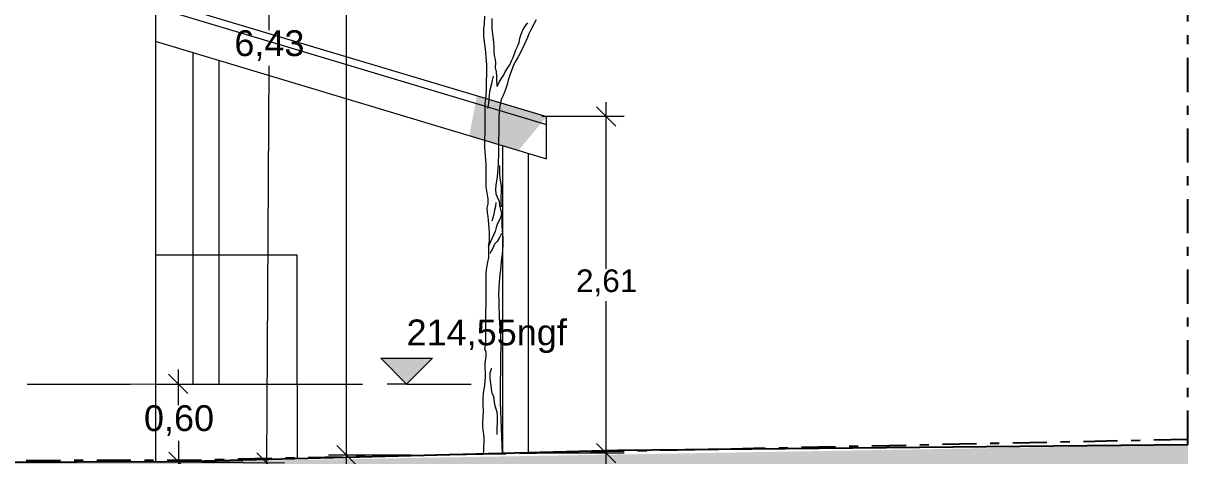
# Model space of a CAD drawing. Header units: millimetres. Extents: x 318905 to 439572, y -5133 to 105868.
# Drawn here: x 405576 to 414654, y -554 to 2795 of the extents above; entities that cross this region are included whole.
import ezdxf

# ---------------------------------------------------------------- set-up
doc = ezdxf.new("R2010")
doc.units = ezdxf.units.MM
doc.header["$MEASUREMENT"] = 0
for name, pattern in [('AStair_dashed', [1800, 800, -1000]), ('Axe', [546.805537, 264.583325, -105.833328, 70.555556, -105.833328]), ('Tiretet', [546.805537, 264.583325, -105.833328, 70.555556, -105.833328])]:
    doc.linetypes.add(name, pattern=pattern)
for name, color, linetype, lineweight in [('0_Stylo_No__1', 7, 'Continuous', 5), ('0_Stylo_No__98', 154, 'Continuous', 0), ('2D -  Dessin général_Stylo_No__1', 7, 'Continuous', 5), ('2D -  Dessin général_Stylo_No__141', 1, 'Continuous', 25), ('2D -  Dessin général_Stylo_No__21', 7, 'Continuous', 25), ('2D - Dessin général_Stylo_No__121', 255, 'Continuous', 5), ('2D - Dessins placés (Géomètre)_Stylo_No__1', 7, 'Continuous', 5), ('2D - Dessins placés (Géomètre)_Stylo_No__141', 1, 'Continuous', 25), ('INTI_Etiquettes_Stylo_No__1', 7, 'Continuous', 5)]:
    doc.layers.add(name, color=color, linetype=linetype, lineweight=lineweight)
for name, color, linetype, lineweight, true_color in [('2D -  Dessin général_Stylo_No__81', 7, 'Continuous', 13, 0x6a6a6a), ('2D - Dessin général_Stylo_No__102', 7, 'Continuous', 0, 0xcccccc), ('INTI_Agencement_Stylo_No__102', 7, 'Continuous', 0, 0xcccccc)]:
    doc.layers.add(name, color=color, linetype=linetype, lineweight=lineweight, true_color=true_color)
doc.styles.add('STYLE_GENERE_3', font='')
doc.styles.get('STYLE_GENERE_3').set_extended_font_data('Arial')
doc.dimstyles.new('STYLE_GENERE__1', dxfattribs={"dimtxt": 200, "dimasz": 142.5, "dimexe": 0.18, "dimexo": 500, "dimgap": 0.09, "dimtad": 0, "dimtih": 1, "dimtoh": 1, "dimlfac": 0.001, "dimzin": 0, "dimdsep": 46, "dimtxsty": 'STYLE_GENERE_3', "dimblk": 'ARROWHEAD_6', "dimblk1": 'ARROWHEAD_6', "dimblk2": 'ARROWHEAD_6', "dimcen": 0.09, "dimclrd": 154, "dimclre": 154, "dimclrt": 154, "dimazin": 0, "dimtfac": 1, "dimtdec": 4, "dimtmove": 0, "dimatfit": 3, "dimfxl": 0, "dimtolj": 1, "dimtzin": 0, "dimarcsym": 0})
doc.dimstyles.new('STYLE_GENERE__2', dxfattribs={"dimtxt": 175, "dimasz": 142.5, "dimexe": 0.18, "dimexo": 500, "dimgap": 0.09, "dimtad": 0, "dimtih": 1, "dimtoh": 1, "dimlfac": 0.001, "dimzin": 0, "dimdsep": 46, "dimtxsty": 'STYLE_GENERE_3', "dimblk": 'ARROWHEAD_6', "dimblk1": 'ARROWHEAD_6', "dimblk2": 'ARROWHEAD_6', "dimcen": 0.09, "dimclrd": 154, "dimclre": 154, "dimclrt": 154, "dimazin": 0, "dimtfac": 1, "dimtdec": 4, "dimtmove": 0, "dimatfit": 3, "dimfxl": 0, "dimtolj": 1, "dimtzin": 0, "dimarcsym": 0})
doc.dimstyles.new('STYLE_GENERE__3', dxfattribs={"dimtxt": 0.18, "dimasz": 182.4, "dimexe": 0.18, "dimexo": 0.0625, "dimgap": 0.09, "dimtad": 0, "dimtih": 1, "dimtoh": 1, "dimdec": 4, "dimzin": 0, "dimdsep": 46, "dimcen": 0.09, "dimadec": 0, "dimazin": 0, "dimtfac": 1, "dimtdec": 4, "dimtmove": 0, "dimatfit": 3, "dimldrblk": 'ARROWHEAD_5', "dimfxl": 0, "dimtolj": 1, "dimtzin": 0, "dimarcsym": 0})

# ---------------------------------------------------------------- blocks, each defined once
blk = doc.blocks.new('arbre6[2]', base_point=(409289.9, -542.5))
at = {"layer": 'INTI_Agencement_Stylo_No__102', "linetype": 'Continuous'}
for p, q in [((409154.1, 2787.3), (409154.6, 2851.5)), ((409210.4, 2832.3), (409209.8, 2762.7)), ((409553.3, 2823.8), (409538.5, 2794.5)), ((409148.5, 2691), (409149, 2757.9)), ((409149, 2757.9), (409154.1, 2787.3)), ((409209.8, 2762.7), (409212.1, 2733.2)), ((409212.1, 2733.2), (409221.3, 2674.2)), ((409438.1, 2712.4), (409450.5, 2744.4)), ((409450.5, 2744.4), (409475.2, 2784.4)), ((409475.2, 2784.4), (409489.9, 2800.3)), ((409508.9, 2741.2), (409496.5, 2714.6)), ((409538.5, 2794.5), (409508.9, 2741.2)), ((409153.1, 2658.8), (409148.5, 2691)), ((409155.3, 2629.3), (409153.1, 2658.8)), ((409221.3, 2674.2), (409223.6, 2644.8)), ((409223.6, 2644.8), (409225.8, 2612.6)), ((409408.2, 2616.3), (409420.6, 2648.3)), ((409420.6, 2648.3), (409428.2, 2680.4)), ((409428.2, 2680.4), (409438.1, 2712.4)), ((409486.6, 2685.2), (409444.6, 2594.6)), ((409496.5, 2714.6), (409486.6, 2685.2)), ((409160, 2599.8), (409155.3, 2629.3)), ((409162.2, 2567.7), (409160, 2599.8)), ((409166.8, 2535.5), (409162.2, 2567.7)), ((409225.8, 2612.6), (409225.5, 2577.8)), ((409225.5, 2577.8), (409227.7, 2545.7)), ((409227.7, 2545.7), (409234.8, 2516.2)), ((409376, 2531), (409395.9, 2589.7)), ((409395.9, 2589.7), (409408.2, 2616.3)), ((409444.6, 2594.6), (409414.9, 2536)), ((409169, 2503.4), (409166.8, 2535.5)), ((409171.2, 2473.9), (409169, 2503.4)), ((409169.7, 2275.9), (409171.2, 2473.9)), ((409234.8, 2516.2), (409237, 2486.7)), ((409237, 2486.7), (409236.7, 2454.6)), ((409236.7, 2454.6), (409243.8, 2419.7)), ((409331.6, 2448.4), (409348.8, 2475)), ((409348.8, 2475), (409361.2, 2504.3)), ((409380.4, 2480.1), (409360.5, 2421.4)), ((409361.2, 2504.3), (409376, 2531)), ((409397.7, 2509.4), (409380.4, 2480.1)), ((409414.9, 2536), (409397.7, 2509.4)), ((409219.2, 2385.2), (409211.7, 2355.8)), ((409243.8, 2419.7), (409246, 2387.6)), ((409246, 2387.6), (409245.7, 2352.8)), ((409267.5, 2339.2), (409282.3, 2365.9)), ((409282.3, 2365.9), (409299.5, 2392.5)), ((409299.5, 2392.5), (409314.3, 2419.1)), ((409314.3, 2419.1), (409331.6, 2448.4)), ((409348.1, 2386.7), (409335.7, 2354.7)), ((409360.5, 2421.4), (409348.1, 2386.7)), ((409167, 2241.1), (409169.7, 2275.9)), ((409206.6, 2326.4), (409191.6, 2267.6)), ((409211.7, 2355.8), (409206.6, 2326.4)), ((409245.7, 2352.8), (409247.9, 2318)), ((409247.9, 2318), (409250.2, 2307.3)), ((409250.2, 2307.3), (409267.5, 2339.2)), ((409318.2, 2290.6), (409308.3, 2261.2)), ((409328.2, 2322.6), (409318.2, 2290.6)), ((409335.7, 2354.7), (409328.2, 2322.6)), ((409159.2, 2176.9), (409164.4, 2209)), ((409164.4, 2209), (409167, 2241.1)), ((409188.9, 2235.6), (409183.6, 2176.7)), ((409191.6, 2267.6), (409188.9, 2235.6)), ((409283.5, 2205.3), (409273.5, 2167.9)), ((409295.9, 2231.9), (409283.5, 2205.3)), ((409308.3, 2261.2), (409295.9, 2231.9)), ((409157.5, 1941.4), (409159.2, 2176.9)), ((409178.5, 2147.3), (409176, 2136.6)), ((409183.6, 2176.7), (409178.5, 2147.3)), ((409265.7, 2103.7), (409263.1, 2071.6)), ((409268.4, 2138.5), (409265.7, 2103.7)), ((409273.5, 2167.9), (409268.4, 2138.5)), ((409263.1, 2071.6), (409260.8, 1763.8)), ((409154.8, 1904), (409157.5, 1941.4)), ((409154.3, 1834.4), (409154.8, 1904)), ((409158.9, 1802.2), (409154.3, 1834.4)), ((409163.3, 1737.9), (409158.9, 1802.2)), ((409165.5, 1708.5), (409163.3, 1737.9)), ((409258.1, 1734.4), (409257.9, 1699.6)), ((409260.8, 1763.8), (409258.1, 1734.4)), ((409164.6, 1596), (409165.5, 1708.5)), ((409255.2, 1670.2), (409249.9, 1606)), ((409257.9, 1699.6), (409255.2, 1670.2)), ((409270, 1691.5), (409269.5, 1624.5)), ((409166.8, 1563.9), (409164.6, 1596)), ((409166.6, 1529.1), (409166.8, 1563.9)), ((409249.9, 1606), (409239.6, 1541.8)), ((409269.5, 1624.5), (409271.7, 1595.1)), ((409271.7, 1595.1), (409281, 1536.1)), ((409171.2, 1496.9), (409166.6, 1529.1)), ((409175.8, 1467.5), (409171.2, 1496.9)), ((409180.5, 1435.3), (409175.8, 1467.5)), ((409239.6, 1541.8), (409239.4, 1507)), ((409239.4, 1507), (409241.6, 1474.9)), ((409241.6, 1474.9), (409265.5, 1415.8)), ((409281, 1536.1), (409280, 1407.6)), ((409172.6, 1365.8), (409180.2, 1397.8)), ((409177.3, 1330.9), (409172.6, 1365.8)), ((409180.2, 1397.8), (409180.5, 1435.3)), ((409238.4, 1375.9), (409230.9, 1346.5)), ((409241.1, 1408), (409238.4, 1375.9)), ((409265.5, 1415.8), (409270.1, 1386.3)), ((409270.1, 1386.3), (409284.2, 1321.9)), ((409280, 1407.6), (409282.2, 1378.2)), ((409282.2, 1378.2), (409282.2, 1372.8)), ((409181.9, 1298.8), (409177.3, 1330.9)), ((409184.1, 1266.6), (409181.9, 1298.8)), ((409218.3, 1287.7), (409210.8, 1263.7)), ((409225.8, 1317.1), (409218.3, 1287.7)), ((409230.9, 1346.5), (409225.8, 1317.1)), ((409269.3, 1273.9), (409254.5, 1244.6)), ((409281.6, 1303.2), (409269.3, 1273.9)), ((409284.3, 1335.3), (409281.6, 1303.2)), ((409284.2, 1321.9), (409286.4, 1289.8)), ((409286.4, 1289.8), (409286.2, 1255)), ((409188.5, 1207.7), (409184.1, 1266.6)), ((409190.7, 1175.6), (409188.5, 1207.7)), ((409234.5, 1183.2), (409209.8, 1124.5)), ((409244.5, 1212.6), (409234.5, 1183.2)), ((409254.5, 1244.6), (409244.5, 1212.6)), ((409286.2, 1255), (409288.4, 1225.5)), ((409288.4, 1225.5), (409290.6, 1193.4)), ((409290.6, 1193.4), (409295, 1134.5)), ((409197.4, 1097.9), (409185, 1068.6)), ((409187.5, 1079.2), (409192.6, 1111.3)), ((409192.9, 1146.1), (409190.7, 1175.6)), ((409192.6, 1111.3), (409192.9, 1146.1)), ((409209.8, 1124.5), (409197.4, 1097.9)), ((409251, 1105.4), (409231.4, 1084.2)), ((409268.2, 1134.7), (409251, 1105.4)), ((409285.5, 1166.7), (409268.2, 1134.7)), ((409295, 1134.5), (409294.5, 1070.2)), ((409185, 1068.6), (409180.1, 1060.6)), ((409186.8, 980.2), (409187.5, 1079.2)), ((409204.2, 1030.9), (409194.3, 1012.3)), ((409219, 1057.5), (409204.2, 1030.9)), ((409231.4, 1084.2), (409219, 1057.5)), ((409289.2, 1006.1), (409284.1, 976.7)), ((409291.8, 1040.8), (409289.2, 1006.1)), ((409294.5, 1070.2), (409291.8, 1040.8)), ((409169.1, 886.7), (409179.2, 945.5)), ((409179.2, 945.5), (409186.8, 980.2)), ((409278.8, 917.8), (409276.1, 883)), ((409284.1, 976.7), (409278.8, 917.8)), ((409162.4, 316.6), (409166.4, 854.6)), ((409166.4, 854.6), (409169.1, 886.7)), ((409271, 851), (409265.6, 786.8)), ((409276.1, 883), (409271, 851)), ((409262.9, 752), (409262.4, 685.1)), ((409265.6, 786.8), (409262.9, 752)), ((409262.4, 685.1), (409264.6, 655.6)), ((409264.6, 655.6), (409264.1, 586)), ((409264.1, 586), (409266.3, 556.6)), ((409266.3, 556.6), (409266.1, 521.8)), ((409266.1, 521.8), (409270.5, 462.9)), ((409270.5, 462.9), (409275.1, 430.7)), ((409275.1, 430.7), (409277.3, 398.6)), ((409277.3, 398.6), (409276.8, 329)), ((409154.8, 273.9), (409162.4, 316.6)), ((409166.7, 247), (409154.8, 273.9)), ((409276.8, 329), (409279, 299.5)), ((409279, 299.5), (409278.8, 267.4)), ((409158.7, 153.4), (409161.4, 182.8)), ((409161.4, 182.8), (409166.5, 212.2)), ((409166.5, 212.2), (409166.7, 247)), ((409276.1, 235.3), (409273.5, -112.7)), ((409278.8, 267.4), (409276.1, 235.3)), ((409158.5, 121.3), (409158.7, 153.4)), ((409160.7, 89.1), (409158.5, 121.3)), ((409197.1, 86.1), (409207.1, 118.1)), ((409207.1, 118.1), (409207.2, 123.5)), ((409155.1, -9.9), (409157.7, 22.2)), ((409157.7, 22.2), (409160.4, 57)), ((409160.4, 57), (409160.7, 89.1)), ((409196.9, 51.3), (409197.1, 86.1)), ((409199.1, 21.8), (409196.9, 51.3)), ((409203.7, -10.3), (409199.1, 21.8)), ((409142.2, -103.4), (409144.9, -74)), ((409144.9, -74), (409155.1, -9.9)), ((409208.4, -39.8), (409203.7, -10.3)), ((409213, -72), (409208.4, -39.8)), ((409225, -98.8), (409213, -72)), ((409141.7, -170.4), (409142.2, -103.4)), ((409143.9, -199.8), (409141.7, -170.4)), ((409234.2, -157.8), (409225, -98.8)), ((409241.3, -187.3), (409234.2, -157.8)), ((409273.5, -112.7), (409275.7, -142.1)), ((409275.7, -142.1), (409289.9, -542.5)), ((409140.8, -293.5), (409143.4, -264.1)), ((409143.4, -264.1), (409143.9, -199.8)), ((409250.8, -216.8), (409241.3, -187.3)), ((409253, -249), (409250.8, -216.8)), ((409252, -390.8), (409253, -249)), ((409140.5, -325.6), (409140.8, -293.5)), ((409142.7, -357.7), (409140.5, -325.6)), ((409147.4, -387.2), (409142.7, -357.7)), ((409149.6, -419.4), (409147.4, -387.2)), ((409149.3, -454.1), (409149.6, -419.4)), ((409146.2, -542.5), (409148.9, -513)), ((409289.9, -542.5), (409146.2, -542.5)), ((409146.7, -483.6), (409149.3, -454.1)), ((409148.9, -513), (409146.7, -483.6))]:
    blk.add_line(p, q, dxfattribs=at)
blk = doc.blocks.new('*D127')
at = {"layer": '0_Stylo_No__98', "linetype": 'Continuous'}
for p, q in [((406776.4, 113.2), (406776.9, 0.7)), ((406276.9, -1.3), (406917.5, 1.3)), ((406852.2, -74), (406701.6, 75.4)), ((406776.9, 0.7), (406777.5, -164.2)), ((406778.7, -438.9), (406779.3, -603.8)), ((406704, -529.1), (406854.6, -678.5)), ((406638.7, -604.4), (407279.3, -601.8)), ((406779.3, -603.8), (406779.8, -716.3))]:
    blk.add_line(p, q, dxfattribs=at)
at = {"layer": '0_Stylo_No__98', "insert": (406511.2, -401.6), "char_height": 200, "attachment_point": 7, "style": 'STYLE_GENERE_3'}
blk.add_mtext('\\A1;{\\pql;\\fArial|b0|i0|c0|p34;0,60}', dxfattribs=at)
blk = doc.blocks.new('ARROWHEAD_6')
at = {"color": 0, "linetype": 'Continuous', "lineweight": 0}
for p, q in [((0, 0), (-1, 0)), ((-0.5, -0.5), (0.5, 0.5))]:
    blk.add_line(p, q, dxfattribs=at)
blk = doc.blocks.new('*D131')
at = {"layer": '0_Stylo_No__98', "linetype": 'Continuous'}
for p, q in [((408082.7, 7634.5), (408082.7, 7747)), ((408223.3, 7634.5), (407582.7, 7634.5)), ((408157.7, 7559.5), (408007.7, 7709.5)), ((408082.7, 3678.3), (408082.7, 7634.5)), ((408082.7, -552.4), (408082.7, 3403.7)), ((408007.7, -477.4), (408157.7, -627.4)), ((408582.7, -552.4), (407942.1, -552.4)), ((408082.7, -664.9), (408082.7, -552.4))]:
    blk.add_line(p, q, dxfattribs=at)
at = {"layer": '0_Stylo_No__98', "insert": (407815.8, 3441), "char_height": 200, "attachment_point": 7, "style": 'STYLE_GENERE_3'}
blk.add_mtext('\\A1;{\\pql;\\fArial|b0|i0|c0|p34;8,19}', dxfattribs=at)
blk = doc.blocks.new('*D132')
at = {"layer": '0_Stylo_No__98', "linetype": 'Continuous'}
for p, q in [((407498.8, 5932), (407498.1, 5819.5)), ((406998.1, 5822.4), (407638.7, 5818.7)), ((407572.7, 5744.1), (407423.6, 5895)), ((407498.1, 5819.5), (407480.2, 2742.4)), ((407478.6, 2467.7), (407460.7, -609.4)), ((407386.2, -534), (407535.3, -684.9)), ((406960.7, -606.5), (407601.4, -610.3)), ((407460.7, -609.4), (407460.1, -721.9))]:
    blk.add_line(p, q, dxfattribs=at)
at = {"layer": '0_Stylo_No__98', "insert": (407212.5, 2505), "char_height": 200, "attachment_point": 7, "style": 'STYLE_GENERE_3'}
blk.add_mtext('\\A1;{\\pql;\\fArial|b0|i0|c0|p34;6,43}', dxfattribs=at)
blk = doc.blocks.new('*D133')
at = {"layer": '0_Stylo_No__98', "linetype": 'Continuous'}
for p, q in [((410096.4, 2073.1), (410096.4, 2185.6)), ((410171.4, 1998.1), (410021.4, 2148.1)), ((410237.1, 2073.1), (409596.4, 2073.1)), ((410096.4, 893.3), (410096.4, 2073.1)), ((410096.4, -536.2), (410096.4, 643.7)), ((410237.1, -536.2), (409596.4, -536.2)), ((410021.4, -461.2), (410171.4, -611.2)), ((410096.4, -648.7), (410096.4, -536.2))]:
    blk.add_line(p, q, dxfattribs=at)
at = {"layer": '0_Stylo_No__98', "insert": (409862.9, 681), "char_height": 175, "attachment_point": 7, "style": 'STYLE_GENERE_3'}
blk.add_mtext('\\A1;{\\pql;\\fArial|b0|i0|c0|p34;2,61}', dxfattribs=at)
blk = doc.blocks.new('Cotation_2', base_point=(408548.6, 0))
at = {"layer": '0_Stylo_No__98', "linetype": 'Continuous'}
for points in [[(408548.6, 7634.3), (408748.6, 7834.3), (408348.6, 7834.3)], [(408548.6, 5822.8), (408748.6, 6022.8), (408348.6, 6022.8)], [(408548.6, 2929.3), (408748.6, 3129.3), (408348.6, 3129.3)], [(408548.6, 0), (408748.6, 200), (408348.6, 200)]]:
    blk.add_hatch(color=256, dxfattribs=at).paths.add_polyline_path(points)
for p, q in [((408548.6, 7634.3), (408348.6, 7834.3)), ((408348.6, 7834.3), (408748.6, 7834.3)), ((408748.6, 7834.3), (408548.6, 7634.3)), ((408548.6, 7634.3), (408398.6, 7634.3)), ((408548.6, 7634.3), (409048.6, 7634.3)), ((408548.6, 5822.8), (408348.6, 6022.8)), ((408348.6, 6022.8), (408748.6, 6022.8)), ((408748.6, 6022.8), (408548.6, 5822.8)), ((408548.6, 5822.8), (408398.6, 5822.8)), ((408548.6, 5822.8), (409048.6, 5822.8)), ((408548.6, 2929.3), (408348.6, 3129.3)), ((408348.6, 3129.3), (408748.6, 3129.3)), ((408748.6, 3129.3), (408548.6, 2929.3)), ((408548.6, 2929.3), (408398.6, 2929.3)), ((408548.6, 2929.3), (409048.6, 2929.3)), ((408548.6, 0), (408348.6, 200)), ((408348.6, 200), (408748.6, 200)), ((408748.6, 200), (408548.6, 0)), ((408548.6, 0), (408398.6, 0)), ((408548.6, 0), (409048.6, 0))]:
    blk.add_line(p, q, dxfattribs=at)
at = {"layer": '0_Stylo_No__98', "char_height": 200, "attachment_point": 7, "style": 'STYLE_GENERE_3'}
for s, insert in [('\\A1;{\\pql;\\fArial|b0|i0|c0|p34;222,18ngf}', (408548.6, 7874.3)), ('\\A1;{\\pql;\\fArial|b0|i0|c0|p34;220,37ngf}', (408548.6, 6062.8)), ('\\A1;{\\pql;\\fArial|b0|i0|c0|p34;217,48ngf}', (408548.6, 3169.3)), ('\\A1;{\\pql;\\fArial|b0|i0|c0|p34;214,55ngf}', (408548.6, 240))]:
    blk.add_mtext(s, dxfattribs=dict(at, insert=insert))
blk = doc.blocks.new('ARROWHEAD_5')
at = {"linetype": 'Continuous', "lineweight": 0}
blk.add_hatch(color=0, dxfattribs=at).paths.add_polyline_path([(-1, 0.2679), (0, 0), (-1, -0.2679)])
at = {"color": 0, "linetype": 'Continuous', "lineweight": 0}
blk.add_line((0, 0), (-1, 0), dxfattribs=at)

msp = doc.modelspace()

# ---------------------------------------------------------------- hatches: boundary and pattern name
at = {"layer": '2D - Dessin général_Stylo_No__102', "linetype": 'Continuous'}
h = msp.add_hatch(dxfattribs=at)
h.set_pattern_fill('Terre', color=256, style=0, pattern_type=2)
h.set_pattern_definition([(45, (0, 0), (-137.88582, 137.88582), []), (45, (-45.96, 45.96), (-275.77163, 275.77163), []), (45, (-91.92, 91.92), (-275.77163, 275.77163), []), (135, (-137.886, 137.886), (45.961939, 45.961939), [194.99999, -194.99999])])
h.paths.add_polyline_path([(414609.877, -470.878), (414653.798, -4827.944), (384440.972, -5132.503), (384396.236, -694.596), (391440.765, -731.381), (399582.632, -666.568), (405855.686, -606.856), (406779.329, -603.838)])
at = {"layer": '2D - Dessin général_Stylo_No__121', "linetype": 'Continuous'}
msp.add_hatch(color=256, dxfattribs=at).paths.add_polyline_path([(409633.87, 2073.117), (409094.109, 2235.045), (409035.528, 1925.98), (409417.147, 1811.495)])

# ---------------------------------------------------------------- linework, layer by layer
at = {"layer": '0_Stylo_No__1', "linetype": 'Continuous'}
msp.add_line((406599.616, 5482.153), (406599.616, -604.425), dxfattribs=at)
at = {"layer": '2D -  Dessin général_Stylo_No__1', "linetype": 'Continuous'}
for p, q in [((406599.202, 2983.517), (409633.87, 2073.117)), ((406599.202, 2922.002), (409633.87, 2011.602)), ((406599.139, 2656.897), (409633.87, 1746.478)), ((409633.87, 1746.478), (409633.87, 2073.117))]:
    msp.add_line(p, q, dxfattribs=at)
at = {"layer": '2D -  Dessin général_Stylo_No__1', "linetype": 'Continuous', "flags": 128}
for points in [[(407699.616, -0.529), (407699.624, 999.471), (406599.616, 999.471)], [(406599.616, -0.52), (407699.616, -0.529), (407699.612, -579.97)]]:
    msp.add_lwpolyline(points, dxfattribs=at)
at = {"layer": '2D -  Dessin général_Stylo_No__141', "linetype": 'Tiretet', "flags": 128}
msp.add_lwpolyline([(414609.877, -470.878), (414609.877, 8489.626)], dxfattribs=at)
at = {"layer": '2D -  Dessin général_Stylo_No__21', "linetype": 'Continuous', "flags": 128}
msp.add_lwpolyline([(414609.877, -470.878), (410186.751, -515.465), (406779.329, -603.838), (402827.483, -616.75), (401269.409, -637.255), (399483.037, -668.298), (395338.462, -697.336), (393211.379, -724.482), (390230.281, -736.099), (386616.064, -722.728), (385396.269, -713.073), (384396.236, -694.596)], dxfattribs=at)
at = {"layer": '2D -  Dessin général_Stylo_No__81', "linetype": 'AStair_dashed'}
for p, q in [((403805.372, -0.498), (408231.668, -0.533)), ((406776.871, -0.522), (408731.188, -0.537))]:
    msp.add_line(p, q, dxfattribs=at)
at = {"layer": '2D - Dessins placés (Géomètre)_Stylo_No__1', "linetype": 'Continuous'}
for p, q in [((406891.435, 2569.209), (406891.435, -0.523)), ((407091.435, 2509.209), (407091.435, -0.524)), ((409291.893, 1849.071), (409291.893, -540.317)), ((409491.893, 1789.071), (409491.893, -536.171))]:
    msp.add_line(p, q, dxfattribs=at)
at = {"layer": '2D - Dessins placés (Géomètre)_Stylo_No__141', "linetype": 'Axe', "flags": 128}
msp.add_lwpolyline([(414609.877, -430.072), (406779.283, -592.405), (406106.307, -592.15), (401202.139, -624.189), (399562.377, -643.875), (395388.138, -681.66), (393149.409, -712.951), (389871.206, -728.441), (384396.189, -689.96)], dxfattribs=at)

# ---------------------------------------------------------------- block references
at = {"color": 154, "linetype": 'Continuous', "lineweight": 0}
msp.add_blockref('Cotation_2', (408548.587, 0.002), dxfattribs=at)
at = {"layer": 'INTI_Agencement_Stylo_No__102', "linetype": 'Continuous'}
msp.add_blockref('arbre6[2]', (409289.886, -542.456), dxfattribs=at)

# ---------------------------------------------------------------- dimensions: what is measured, and where the dimension line sits
at = {"color": 154, "linetype": 'Continuous', "lineweight": 0}
for base, p1, p2, angle, dimstyle, picture, middle in [((408082.725, 7634.463), (408761.305, -552.434), (391104.519, 7634.463), 90, 'STYLE_GENERE__1', '*D131', (408110.923, 3541.014)), ((407460.74, -609.433), (406899.616, 5823.012), (406599.616, -604.425), 269.6668066, 'STYLE_GENERE__1', '*D132', (407507.631, 2605.05)), ((410096.438, 2073.117), (409491.893, -536.171), (409633.87, 2073.117), 90, 'STYLE_GENERE__2', '*D133', (410121.111, 768.473)), ((406779.329, -603.838), (406599.616, 0), (406783.157, -603.822), 270.2329797, 'STYLE_GENERE__1', '*D127', (406806.298, -301.558))]:
    dim = msp.add_linear_dim(base=base, p1=p1, p2=p2, angle=angle, dimstyle=dimstyle, dxfattribs=at)
    dim.commit()
    dim.dimension.update_dxf_attribs({"geometry": picture, "text_midpoint": middle, "dimtype": 160})

# ---------------------------------------------------------------- leaders
at = {"layer": 'INTI_Etiquettes_Stylo_No__1', "linetype": 'Continuous', "annotation_type": 0, "has_hookline": 1, "hookline_direction": 0, "text_width": 2801.194}
msp.add_leader([(403743.84, 2199.94), (408279.637, 4204.288), (408819.547, 4204.288)], dimstyle='STYLE_GENERE__3', dxfattribs=at)

doc.saveas('drawing.dxf')
